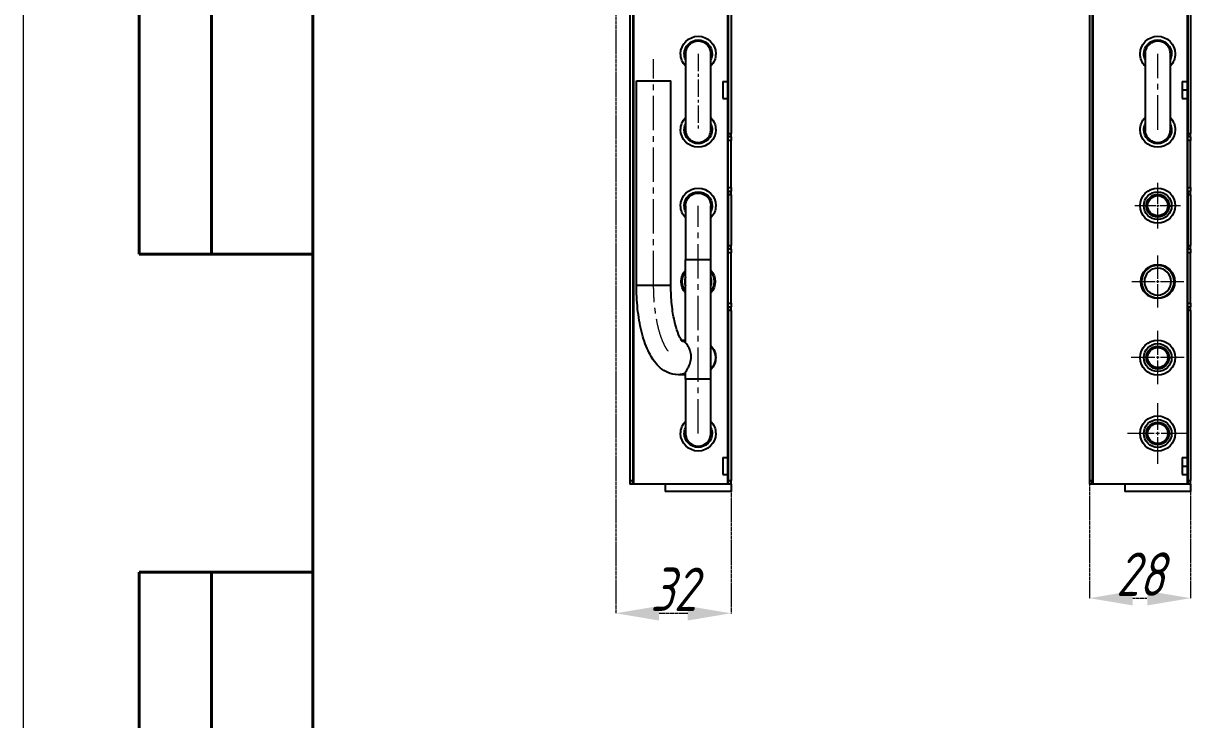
# Model space of a CAD drawing. Header units: millimetres. Extents: x 937859 to 970574, y 987894 to 996517.
# Drawn here: x 942472.9 to 942795.5, y 993069 to 993261.5 of the extents above; entities that cross this region are included whole.
import ezdxf

# ---------------------------------------------------------------- set-up
doc = ezdxf.new("R2010")
doc.units = ezdxf.units.MM
doc.header["$LTSCALE"] = 0.5
doc.linetypes.add('CENTER', pattern=[0.6, 0.375, -0.075, 0.075, -0.075])
doc.linetypes.add('CENTER2', pattern=[28.575, 19.05, -3.175, 3.175, -3.175])
doc.layers.add('MD_Visible', color=7, linetype='Continuous', lineweight=25)
doc.layers.add('MD_Visible Narrow', color=7, linetype='Continuous', lineweight=25)
doc.styles.add('SSBKN010703MD', font='GOST_A.TTF', dxfattribs={"width": 0.955, "oblique": 15, "height": 12})
doc.dimstyles.new('SSBKN010703MD', dxfattribs={"dimtxt": 12, "dimasz": 12, "dimexe": 0.1, "dimexo": 0, "dimtad": 1, "dimtxsty": 'SSBKN010703MD', "dimcen": 2.5, "dimadec": 0, "dimazin": 0, "dimtfac": 1, "dimtmove": 0, "dimatfit": 3, "dimfxl": 1, "dimlwd": 9, "dimlwe": 9, "dimarcsym": 0})

# ---------------------------------------------------------------- blocks, each defined once
blk = doc.blocks.new('*U354')
at = {"color": 0, "linetype": 'CENTER2', "lineweight": 5, "transparency": 16777216}
for p, q in [((0, 0.558), (0, 6.29)), ((-6.29, 0), (-0.558, 0)), ((0.558, 0), (6.29, 0)), ((0, -6.29), (0, -0.558))]:
    blk.add_line(p, q, dxfattribs=at)
at = {"color": 0, "linetype": 'Continuous', "lineweight": 5, "transparency": 16777216}
for p, q in [((-0.279, 0), (0.279, 0)), ((0, -0.279), (0, 0.279))]:
    blk.add_line(p, q, dxfattribs=at)
blk = doc.blocks.new('*U355')
at = {"color": 0, "linetype": 'CENTER2', "lineweight": 5, "transparency": 16777216}
for p, q in [((0, 0.74), (0, 7.2)), ((-7.2, 0), (-0.74, 0)), ((0.74, 0), (7.2, 0)), ((0, -7.2), (0, -0.74))]:
    blk.add_line(p, q, dxfattribs=at)
at = {"color": 0, "linetype": 'Continuous', "lineweight": 5, "transparency": 16777216}
for p, q in [((-0.37, 0), (0.37, 0)), ((0, -0.37), (0, 0.37))]:
    blk.add_line(p, q, dxfattribs=at)
blk = doc.blocks.new('*U356')
at = {"color": 0, "linetype": 'CENTER2', "lineweight": 5, "transparency": 16777216}
for p, q in [((0, 0.77), (0, 7.35)), ((-7.35, 0), (-0.77, 0)), ((0.77, 0), (7.35, 0)), ((0, -7.35), (0, -0.77))]:
    blk.add_line(p, q, dxfattribs=at)
at = {"color": 0, "linetype": 'Continuous', "lineweight": 5, "transparency": 16777216}
for p, q in [((-0.38, 0), (0.38, 0)), ((0, -0.38), (0, 0.38))]:
    blk.add_line(p, q, dxfattribs=at)
blk = doc.blocks.new('*U357')
at = {"color": 0, "linetype": 'CENTER2', "lineweight": 5, "transparency": 16777216}
for p, q in [((0, 0.97), (0, 8.35)), ((-8.35, 0), (-0.97, 0)), ((0.97, 0), (8.35, 0)), ((0, -8.35), (0, -0.97))]:
    blk.add_line(p, q, dxfattribs=at)
at = {"color": 0, "linetype": 'Continuous', "lineweight": 5, "transparency": 16777216}
for p, q in [((-0.485, 0), (0.485, 0)), ((0, -0.485), (0, 0.485))]:
    blk.add_line(p, q, dxfattribs=at)
blk = doc.blocks.new('*D507')
at = {"color": 0, "linetype": 'CENTER', "lineweight": 9, "ltscale": 0.5, "transparency": 16777216}
for p, q in [((942767.53, 993134.11), (942767.53, 993102.47)), ((942795.53, 993134.11), (942795.53, 993102.47)), ((942779.53, 993102.57), (942783.53, 993102.57))]:
    blk.add_line(p, q, dxfattribs=at)
at = {"color": 0, "linetype": 'CENTER', "lineweight": 5, "ltscale": 0.5, "transparency": 16777216}
for points in [[(942779.53, 993104.57), (942779.53, 993100.57), (942767.53, 993102.57)], [(942783.53, 993104.57), (942783.53, 993100.57), (942795.53, 993102.57)]]:
    blk.add_solid(points, dxfattribs=at)
at = {"layer": 'Defpoints', "color": 0, "linetype": 'CENTER', "lineweight": 5, "ltscale": 0.5, "transparency": 16777216}
for p in [(942767.53, 993134.11), (942795.53, 993134.11), (942795.53, 993102.57)]:
    blk.add_point(p, dxfattribs=at)
at = {"color": 0, "linetype": 'CENTER', "lineweight": 5, "ltscale": 0.5, "transparency": 16777216, "insert": (942781.53, 993109.2), "char_height": 12, "attachment_point": 5, "style": 'SSBKN010703MD'}
blk.add_mtext('28', dxfattribs=at)
blk = doc.blocks.new('*D508')
at = {"color": 0, "linetype": 'CENTER', "lineweight": 9, "ltscale": 0.5, "transparency": 16777216}
for p, q in [((942636.62, 993350.48), (942636.62, 993098.29)), ((942668.51, 993348.65), (942668.51, 993098.29)), ((942648.62, 993098.39), (942656.51, 993098.39))]:
    blk.add_line(p, q, dxfattribs=at)
at = {"color": 0, "linetype": 'CENTER', "lineweight": 5, "ltscale": 0.5, "transparency": 16777216}
for points in [[(942648.62, 993100.39), (942648.62, 993096.39), (942636.62, 993098.39)], [(942656.51, 993100.39), (942656.51, 993096.39), (942668.51, 993098.39)]]:
    blk.add_solid(points, dxfattribs=at)
at = {"layer": 'Defpoints', "color": 0, "linetype": 'CENTER', "lineweight": 5, "ltscale": 0.5, "transparency": 16777216}
for p in [(942636.62, 993350.48), (942668.51, 993348.65), (942668.51, 993098.39)]:
    blk.add_point(p, dxfattribs=at)
at = {"color": 0, "linetype": 'CENTER', "lineweight": 5, "ltscale": 0.5, "transparency": 16777216, "insert": (942652.56, 993105.02), "char_height": 12, "attachment_point": 5, "style": 'SSBKN010703MD'}
blk.add_mtext('32', dxfattribs=at)

msp = doc.modelspace()

# ---------------------------------------------------------------- linework, layer by layer
at = {"lineweight": 9}
msp.add_line((942472.879, 992509.727), (942472.879, 993697.727), dxfattribs=at)
at = {"color": 0, "lineweight": 40}
for p, q in [((942504.879, 993197.727), (942504.879, 993677.727)), ((942524.879, 993197.727), (942524.879, 993677.727)), ((942552.879, 992529.727), (942552.879, 993677.727)), ((942552.879, 993197.727), (942504.879, 993197.727)), ((942504.879, 992529.727), (942504.879, 993109.727)), ((942552.879, 993109.727), (942504.879, 993109.727)), ((942524.879, 992529.727), (942524.879, 993109.727))]:
    msp.add_line(p, q, dxfattribs=at)
at = {"lineweight": 40}
msp.add_line((942552.879, 992529.727), (942552.879, 993677.727), dxfattribs=at)
at = {"linetype": 'CENTER2', "lineweight": 5, "ltscale": 0.5}
msp.add_line((942659.407, 993253.111), (942659.407, 993232.111), dxfattribs=at)
at = {"layer": 'MD_Visible', "extrusion": (0, 1, 0)}
for p, q in [((942667.707, 993530.111), (942667.707, 993231.111)), ((942668.507, 993530.111), (942668.507, 993231.111)), ((942767.527, 993530.111), (942767.527, 993135.111)), ((942768.327, 993530.111), (942768.327, 993135.111)), ((942794.727, 993530.111), (942794.727, 993231.111)), ((942795.527, 993530.111), (942795.527, 993231.111)), ((942640.507, 993306.36), (942640.507, 993135.111)), ((942641.307, 993304.645), (942641.307, 993135.111)), ((942655.907, 993253.11), (942655.907, 993232.112)), ((942662.907, 993232.112), (942662.907, 993253.11)), ((942782.927, 993253.11), (942782.927, 993232.112)), ((942789.927, 993232.112), (942789.927, 993253.11)), ((942642.334, 993245.611), (942651.854, 993245.611)), ((942642.334, 993189.111), (942642.334, 993245.611)), ((942651.854, 993189.111), (942651.854, 993245.611)), ((942666.207, 993245.461), (942666.207, 993243.111)), ((942666.207, 993245.461), (942667.507, 993245.461)), ((942666.207, 993243.111), (942666.207, 993240.761)), ((942793.227, 993245.461), (942793.227, 993243.111)), ((942793.227, 993245.461), (942794.527, 993245.461)), ((942793.227, 993243.111), (942793.227, 993240.761)), ((942666.207, 993240.761), (942667.507, 993240.761)), ((942793.227, 993240.761), (942794.527, 993240.761)), ((942667.707, 993231.111), (942667.707, 993230.111)), ((942667.707, 993229.111), (942667.707, 993230.111)), ((942668.507, 993230.111), (942667.707, 993230.111)), ((942668.507, 993230.111), (942668.507, 993231.111)), ((942668.507, 993230.111), (942668.507, 993229.111)), ((942794.727, 993231.111), (942794.727, 993230.111)), ((942794.727, 993229.111), (942794.727, 993230.111)), ((942795.527, 993230.111), (942794.727, 993230.111)), ((942795.527, 993230.111), (942795.527, 993231.111)), ((942795.527, 993230.111), (942795.527, 993229.111)), ((942667.707, 993216.111), (942667.707, 993229.111)), ((942668.507, 993216.111), (942668.507, 993229.111)), ((942794.727, 993216.111), (942794.727, 993229.111)), ((942795.527, 993216.111), (942795.527, 993229.111)), ((942667.707, 993215.111), (942667.707, 993216.111)), ((942667.707, 993215.111), (942667.707, 993214.111)), ((942667.707, 993215.111), (942668.507, 993215.111)), ((942667.707, 993214.111), (942667.707, 993200.111)), ((942668.507, 993216.111), (942668.507, 993215.111)), ((942668.507, 993214.111), (942668.507, 993215.111)), ((942668.507, 993214.111), (942668.507, 993200.111)), ((942794.727, 993215.111), (942794.727, 993216.111)), ((942794.727, 993215.111), (942794.727, 993214.111)), ((942794.727, 993215.111), (942795.527, 993215.111)), ((942794.727, 993214.111), (942794.727, 993200.111)), ((942795.527, 993216.111), (942795.527, 993215.111)), ((942795.527, 993214.111), (942795.527, 993215.111)), ((942795.527, 993214.111), (942795.527, 993200.111)), ((942655.907, 993211.111), (942655.907, 993196.111)), ((942662.907, 993196.111), (942662.907, 993211.111)), ((942667.707, 993200.111), (942667.707, 993199.111)), ((942667.707, 993198.111), (942667.707, 993199.111)), ((942668.507, 993199.111), (942667.707, 993199.111)), ((942667.707, 993184.111), (942667.707, 993198.111)), ((942668.507, 993199.111), (942668.507, 993200.111)), ((942668.507, 993199.111), (942668.507, 993198.111)), ((942668.507, 993184.111), (942668.507, 993198.111)), ((942794.727, 993200.111), (942794.727, 993199.111)), ((942794.727, 993198.111), (942794.727, 993199.111)), ((942795.527, 993199.111), (942794.727, 993199.111)), ((942794.727, 993184.111), (942794.727, 993198.111)), ((942795.527, 993199.111), (942795.527, 993200.111)), ((942795.527, 993199.111), (942795.527, 993198.111)), ((942795.527, 993184.111), (942795.527, 993198.111)), ((942655.907, 993173.281), (942655.907, 993196.111)), ((942662.907, 993163.111), (942662.907, 993196.111)), ((942667.707, 993183.111), (942667.707, 993184.111)), ((942667.707, 993183.111), (942667.707, 993182.111)), ((942667.707, 993183.111), (942668.507, 993183.111)), ((942667.707, 993182.111), (942667.707, 993135.111)), ((942668.507, 993184.111), (942668.507, 993183.111)), ((942668.507, 993182.111), (942668.507, 993183.111)), ((942668.507, 993182.111), (942668.507, 993135.111)), ((942794.727, 993183.111), (942794.727, 993184.111)), ((942794.727, 993183.111), (942794.727, 993182.111)), ((942794.727, 993183.111), (942795.527, 993183.111)), ((942794.727, 993182.111), (942794.727, 993135.111)), ((942795.527, 993184.111), (942795.527, 993183.111)), ((942795.527, 993182.111), (942795.527, 993183.111)), ((942795.527, 993182.111), (942795.527, 993135.111)), ((942655.907, 993173.871), (942654.831, 993173.871)), ((942655.907, 993164.351), (942653.934, 993164.351)), ((942655.907, 993163.111), (942655.907, 993164.959)), ((942655.907, 993163.111), (942655.907, 993148.111)), ((942662.907, 993148.111), (942662.907, 993163.111)), ((942666.207, 993141.461), (942666.207, 993139.111)), ((942666.207, 993141.461), (942667.507, 993141.461)), ((942793.227, 993141.461), (942793.227, 993139.111)), ((942793.227, 993141.461), (942794.527, 993141.461)), ((942666.207, 993139.111), (942666.207, 993136.761)), ((942666.207, 993136.761), (942667.507, 993136.761)), ((942793.227, 993139.111), (942793.227, 993136.761)), ((942793.227, 993136.761), (942794.527, 993136.761)), ((942640.507, 993135.111), (942640.507, 993134.111)), ((942641.307, 993134.111), (942640.507, 993134.111)), ((942641.307, 993134.111), (942641.307, 993135.111)), ((942641.507, 993134.111), (942641.307, 993134.111)), ((942667.507, 993134.111), (942641.507, 993134.111)), ((942650.307, 993134.111), (942650.307, 993132.111)), ((942667.707, 993134.111), (942667.507, 993134.111)), ((942667.707, 993135.111), (942667.707, 993134.111)), ((942668.507, 993134.111), (942667.707, 993134.111)), ((942668.507, 993134.111), (942668.507, 993135.111)), ((942668.507, 993134.111), (942668.507, 993132.111)), ((942767.527, 993135.111), (942767.527, 993134.111)), ((942768.327, 993134.111), (942767.527, 993134.111)), ((942768.327, 993134.111), (942768.327, 993135.111)), ((942768.527, 993134.111), (942768.327, 993134.111)), ((942794.527, 993134.111), (942768.527, 993134.111)), ((942777.327, 993134.111), (942777.327, 993132.111)), ((942794.727, 993134.111), (942794.527, 993134.111)), ((942794.727, 993135.111), (942794.727, 993134.111)), ((942795.527, 993134.111), (942794.727, 993134.111)), ((942795.527, 993134.111), (942795.527, 993135.111)), ((942795.527, 993134.111), (942795.527, 993132.111)), ((942668.507, 993132.111), (942650.307, 993132.111)), ((942795.527, 993132.111), (942777.327, 993132.111))]:
    msp.add_line(p, q, dxfattribs=at)
at = {"layer": 'MD_Visible', "linetype": 'CENTER2', "lineweight": 0, "extrusion": (0, 1, 0)}
msp.add_line((942786.427, 993232.112), (942786.427, 993253.11), dxfattribs=at)
at = {"layer": 'MD_Visible', "linetype": 'CENTER2', "lineweight": 5, "extrusion": (0, 1, 0)}
for p, q in [((942647.094, 993189.111), (942647.094, 993251.66)), ((942659.407, 993148.111), (942659.407, 993211.111))]:
    msp.add_line(p, q, dxfattribs=at)
at = {"layer": 'MD_Visible', "extrusion": (-2.39831e-16, 5.38682e-42, -1)}
for centre, radius, start, end in [((-942659.407, 993253.111), 4.85, 0, 180), ((-942659.407, 993253.111), 3.846, 0, 180), ((-942659.407, 993253.111), 4.85, 316.19083, 0), ((-942659.407, 993253.111), 3.846, 335.51338, 0), ((-942659.407, 993253.111), 3.846, 180, 204.48662), ((-942659.407, 993253.111), 4.85, 180, 223.80917), ((-942659.407, 993232.111), 4.85, 0, 43.80917), ((-942659.407, 993232.111), 3.846, 0, 24.48662), ((-942659.407, 993232.111), 4.85, 136.19083, 180), ((-942659.407, 993232.111), 3.846, 155.51338, 180), ((-942659.407, 993232.111), 4.85, 180, 0), ((-942659.407, 993232.111), 3.846, 180, 0), ((-942659.407, 993211.111), 4.85, 0, 180), ((-942659.407, 993211.111), 3.846, 0, 180), ((-942659.407, 993211.111), 4.85, 316.19083, 0), ((-942659.407, 993211.111), 3.846, 335.51338, 0), ((-942659.407, 993211.111), 3.846, 180, 204.48662), ((-942659.407, 993211.111), 4.85, 180, 223.80917), ((-942659.407, 993169.111), 4.85, 136.19083, 180), ((-942659.407, 993169.111), 4.85, 180, 223.80917), ((-942659.407, 993148.111), 4.85, 0, 43.80917), ((-942659.407, 993148.111), 3.846, 0, 24.48662), ((-942659.407, 993148.111), 4.85, 136.19083, 180), ((-942659.407, 993148.111), 3.846, 155.51338, 180), ((-942659.407, 993148.111), 4.85, 180, 0), ((-942659.407, 993148.111), 3.846, 180, 0)]:
    msp.add_arc(centre, radius, start, end, dxfattribs=at)
at = {"layer": 'MD_Visible', "extrusion": (-2.27384e-16, 5.38727e-42, -1)}
for centre, radius, start, end in [((-942786.427, 993253.111), 4.85, 0, 180), ((-942786.427, 993253.111), 3.846, 0, 180), ((-942786.427, 993253.111), 4.85, 316.19083, 0), ((-942786.427, 993253.111), 3.846, 335.51338, 0), ((-942786.427, 993253.111), 3.846, 180, 204.48662), ((-942786.427, 993253.111), 4.85, 180, 223.80917), ((-942786.427, 993232.111), 4.85, 0, 43.80917), ((-942786.427, 993232.111), 3.846, 0, 24.48662), ((-942786.427, 993232.111), 4.85, 136.19083, 180), ((-942786.427, 993232.111), 3.846, 155.51338, 180), ((-942786.427, 993232.111), 4.85, 180, 0), ((-942786.427, 993232.111), 3.846, 180, 0), ((-942786.427, 993211.111), 4.85, 0, 180), ((-942786.427, 993211.111), 3.846, 0, 180), ((-942786.427, 993211.111), 3.14, 0, 180), ((-942786.427, 993211.111), 2.79, 0, 180), ((-942786.427, 993211.111), 4.85, 180, 0), ((-942786.427, 993211.111), 3.846, 180, 0), ((-942786.427, 993211.111), 3.14, 180, 0), ((-942786.427, 993211.111), 2.79, 180, 0), ((-942786.427, 993169.111), 4.85, 0, 180), ((-942786.427, 993169.111), 3.846, 0, 180), ((-942786.427, 993169.111), 3.14, 0, 180), ((-942786.427, 993169.111), 2.79, 0, 180), ((-942786.427, 993169.111), 4.85, 180, 0), ((-942786.427, 993169.111), 3.846, 180, 0), ((-942786.427, 993169.111), 3.14, 180, 0), ((-942786.427, 993169.111), 2.79, 180, 0), ((-942786.427, 993148.111), 4.85, 0, 180), ((-942786.427, 993148.111), 3.846, 0, 180), ((-942786.427, 993148.111), 3.14, 0, 180), ((-942786.427, 993148.111), 2.79, 0, 180), ((-942786.427, 993148.111), 4.85, 180, 0), ((-942786.427, 993148.111), 3.846, 180, 0), ((-942786.427, 993148.111), 3.14, 180, 0), ((-942786.427, 993148.111), 2.79, 180, 0)]:
    msp.add_arc(centre, radius, start, end, dxfattribs=at)
at = {"layer": 'MD_Visible', "extrusion": (-2.39831e-16, 9.30614e-107, -1)}
for centre, start, end in [((-942667.507, 993245.661), 180, 270), ((-942667.507, 993240.561), 90, 180), ((-942667.507, 993141.661), 180, 270), ((-942667.507, 993136.561), 90, 180)]:
    msp.add_arc(centre, 0.2, start, end, dxfattribs=at)
at = {"layer": 'MD_Visible', "extrusion": (-2.27384e-16, 9.30692e-107, -1)}
for centre, start, end in [((-942794.527, 993245.661), 180, 270), ((-942794.527, 993240.561), 90, 180), ((-942794.527, 993141.661), 180, 270), ((-942794.527, 993136.561), 90, 180)]:
    msp.add_arc(centre, 0.2, start, end, dxfattribs=at)
at = {"layer": 'MD_Visible', "extrusion": (-2.39831e-16, 0, -1)}
for centre, radius, start, end in [((-942659.407, 993211.111), 3.5, 0, 180), ((-942659.407, 993169.111), 4.76, 137.33207, 222.66793)]:
    msp.add_arc(centre, radius, start, end, dxfattribs=at)
at = {"layer": 'MD_Visible'}
for centre, radius, start, end in [((942786.427, 993190.111), 4.5, 90, 270), ((942786.427, 993190.111), 4.5, 270, 90), ((942659.407, 993190.111), 4.5, 141.05756, 218.94244), ((942659.407, 993190.111), 3.7, 161.07536, 198.92464), ((942659.407, 993190.111), 4.5, 321.05756, 38.94244), ((942659.407, 993190.111), 3.7, 341.07536, 18.92464), ((942786.427, 993190.111), 3.7, 90, 270), ((942786.427, 993190.111), 3.7, 270, 90), ((942659.407, 993148.111), 3.5, 180, 0)]:
    msp.add_arc(centre, radius, start, end, dxfattribs=at)
for points, knots in [([(942653.934, 993164.351), (942652.913, 993164.351), (942651.903, 993164.584), (942650.003, 993165.41), (942649.159, 993166.037), (942647.328, 993167.819), (942646.517, 993169.075), (942645.041, 993172.019), (942644.423, 993173.76), (942643.417, 993177.567), (942643.034, 993179.63), (942642.505, 993183.95), (942642.36, 993186.205), (942642.335, 993188.683), (942642.334, 993188.897), (942642.334, 993189.111)], [3.1415927, 3.1415927, 3.1415927, 3.1415927, 3.2892332, 3.2892332, 3.4629873, 3.4629873, 3.7402218, 3.7402218, 4.0543811, 4.0543811, 4.3685403, 4.3685403, 4.6826996, 4.6826996, 4.712389, 4.712389, 4.712389, 4.712389]), ([(942654.917, 993173.755), (942654.864, 993173.823), (942654.803, 993173.909), (942654.521, 993174.344), (942654.251, 993174.849), (942653.663, 993176.266), (942653.343, 993177.234), (942652.742, 993179.594), (942652.47, 993181.024), (942652.055, 993184.186), (942651.919, 993185.931), (942651.86, 993188.169), (942651.854, 993188.64), (942651.854, 993189.111)], [3.5648015, 3.5648015, 3.5648015, 3.5648015, 3.6270098, 3.6270098, 3.8302641, 3.8302641, 4.0725551, 4.0725551, 4.3455002, 4.3455002, 4.6355313, 4.6355313, 4.712389, 4.712389, 4.712389, 4.712389])]:
    msp.add_open_spline(points, degree=3, knots=knots, dxfattribs=at)
at = {"layer": 'MD_Visible', "linetype": 'CENTER2', "lineweight": 5}
msp.add_open_spline([(942651.135, 993170.864), (942651.051, 993170.973), (942650.965, 993171.092), (942650.807, 993171.323), (942650.734, 993171.433), (942650.599, 993171.648), (942650.534, 993171.756), (942650.341, 993172.088), (942650.217, 993172.319), (942649.96, 993172.828), (942649.828, 993173.108), (942649.57, 993173.704), (942649.445, 993174.015), (942649.205, 993174.656), (942649.089, 993174.987), (942648.627, 993176.407), (942648.316, 993177.608), (942647.841, 993179.944), (942647.659, 993181.06), (942647.368, 993183.373), (942647.26, 993184.566), (942647.126, 993186.879), (942647.094, 993187.995), (942647.094, 993189.111)], degree=3, knots=[3.5648015, 3.5648015, 3.5648015, 3.5648015, 3.6062549, 3.6062549, 3.6392107, 3.6392107, 3.6721664, 3.6721664, 3.7380779, 3.7380779, 3.8096163, 3.8096163, 3.8809703, 3.8809703, 3.9523244, 3.9523244, 4.1758088, 4.1758088, 4.3604395, 4.3604395, 4.5450702, 4.5450702, 4.712389, 4.712389, 4.712389, 4.712389], dxfattribs=at)
at = {"layer": 'MD_Visible Narrow', "extrusion": (0, 1, 0)}
for p, q in [((942667.507, 993492.761), (942667.507, 993245.461)), ((942794.527, 993492.761), (942794.527, 993245.461)), ((942768.527, 993450.261), (942768.527, 993134.111)), ((942641.507, 993304.216), (942641.507, 993134.111)), ((942655.907, 993253.111), (942655.561, 993253.111)), ((942662.907, 993253.111), (942663.253, 993253.111)), ((942782.927, 993253.111), (942782.581, 993253.111)), ((942789.927, 993253.111), (942790.273, 993253.111)), ((942667.507, 993245.461), (942667.507, 993243.111)), ((942667.507, 993243.111), (942667.507, 993240.761)), ((942793.227, 993243.111), (942794.527, 993243.111)), ((942794.527, 993245.461), (942794.527, 993243.111)), ((942794.727, 993243.111), (942794.527, 993243.111)), ((942794.527, 993243.111), (942794.527, 993240.761)), ((942667.507, 993240.761), (942667.507, 993141.461)), ((942794.527, 993240.761), (942794.527, 993141.461)), ((942655.907, 993232.111), (942655.561, 993232.111)), ((942662.907, 993232.111), (942663.253, 993232.111)), ((942667.707, 993231.111), (942668.507, 993231.111)), ((942782.927, 993232.111), (942782.581, 993232.111)), ((942789.927, 993232.111), (942790.273, 993232.111)), ((942794.727, 993231.111), (942795.527, 993231.111)), ((942668.507, 993229.111), (942667.707, 993229.111)), ((942795.527, 993229.111), (942794.727, 993229.111)), ((942667.707, 993216.111), (942668.507, 993216.111)), ((942668.507, 993214.111), (942667.707, 993214.111)), ((942794.727, 993216.111), (942795.527, 993216.111)), ((942795.527, 993214.111), (942794.727, 993214.111)), ((942655.907, 993211.111), (942655.561, 993211.111)), ((942662.907, 993211.111), (942663.253, 993211.111)), ((942783.287, 993211.111), (942782.581, 993211.111)), ((942783.637, 993211.111), (942783.287, 993211.111)), ((942789.217, 993211.111), (942789.567, 993211.111)), ((942789.567, 993211.111), (942790.273, 993211.111)), ((942667.707, 993200.111), (942668.507, 993200.111)), ((942668.507, 993198.111), (942667.707, 993198.111)), ((942794.727, 993200.111), (942795.527, 993200.111)), ((942795.527, 993198.111), (942794.727, 993198.111)), ((942662.907, 993196.111), (942655.907, 993196.111)), ((942786.427, 993194.811), (942786.427, 993194.611)), ((942642.334, 993189.111), (942651.854, 993189.111)), ((942786.427, 993185.411), (942786.427, 993185.611)), ((942667.707, 993184.111), (942668.507, 993184.111)), ((942668.507, 993182.111), (942667.707, 993182.111)), ((942794.727, 993184.111), (942795.527, 993184.111)), ((942795.527, 993182.111), (942794.727, 993182.111)), ((942783.287, 993169.111), (942782.581, 993169.111)), ((942783.637, 993169.111), (942783.287, 993169.111)), ((942789.217, 993169.111), (942789.567, 993169.111)), ((942789.567, 993169.111), (942790.273, 993169.111)), ((942662.907, 993163.111), (942655.907, 993163.111)), ((942655.907, 993148.111), (942655.561, 993148.111)), ((942662.907, 993148.111), (942663.253, 993148.111)), ((942783.287, 993148.111), (942782.581, 993148.111)), ((942783.637, 993148.111), (942783.287, 993148.111)), ((942789.217, 993148.111), (942789.567, 993148.111)), ((942789.567, 993148.111), (942790.273, 993148.111)), ((942667.507, 993141.461), (942667.507, 993139.111)), ((942794.527, 993141.461), (942794.527, 993139.111)), ((942667.507, 993139.111), (942667.507, 993136.761)), ((942667.507, 993136.761), (942667.507, 993134.111)), ((942793.227, 993139.111), (942794.527, 993139.111)), ((942794.727, 993139.111), (942794.527, 993139.111)), ((942794.527, 993139.111), (942794.527, 993136.761)), ((942794.527, 993136.761), (942794.527, 993134.111)), ((942640.507, 993135.111), (942641.307, 993135.111)), ((942667.707, 993135.111), (942668.507, 993135.111)), ((942767.527, 993135.111), (942768.327, 993135.111)), ((942794.727, 993135.111), (942795.527, 993135.111))]:
    msp.add_line(p, q, dxfattribs=at)
at = {"layer": 'MD_Visible Narrow', "extrusion": (-2.27384e-16, 5.38435e-42, -1)}
for start, end in [(270, 90), (90, 270)]:
    msp.add_arc((-942786.427, 993190.111), 4.7, start, end, dxfattribs=at)
at = {"layer": 'MD_Visible Narrow', "extrusion": (-2.39831e-16, 5.3839e-42, -1)}
for start, end in [(318.13169, 41.86831), (138.13169, 221.86831)]:
    msp.add_arc((-942659.407, 993190.111), 4.7, start, end, dxfattribs=at)
at = {"layer": 'MD_Visible Narrow', "extrusion": (-2.39831e-16, 4.23893e-44, -1)}
msp.add_ellipse((942653.934, 993169.111), major_axis=(0, 4.76), ratio=0.9396926, start_param=0.2210865, end_param=0.4566521, dxfattribs=at)
at = {"layer": 'MD_Visible Narrow', "extrusion": (-2.39831e-16, -3.66019e-42, -1)}
msp.add_ellipse((942653.934, 993169.111), major_axis=(0, 4.76), ratio=0.9396926, start_param=2.6849406, end_param=3.1415927, dxfattribs=at)
at = {"layer": 'MD_Visible Narrow'}
for points, knots in [([(942662.907, 993253.111), (942662.907, 993253.347), (942662.883, 993253.584), (942662.786, 993254.051), (942662.714, 993254.28), (942662.439, 993254.916), (942662.18, 993255.292), (942661.533, 993255.927), (942661.15, 993256.179), (942660.307, 993256.523), (942659.856, 993256.611), (942658.944, 993256.609), (942658.492, 993256.519), (942657.647, 993256.17), (942657.262, 993255.913), (942656.611, 993255.265), (942656.352, 993254.879), (942655.998, 993254.029), (942655.907, 993253.572), (942655.907, 993253.111)], [-1.1026485, -1.1026485, -1.1026485, -1.1026485, -1.0316139, -1.0316139, -0.9596053, -0.9596053, -0.823834, -0.823834, -0.6875888, -0.6875888, -0.5509588, -0.5509588, -0.4139622, -0.4139622, -0.2765229, -0.2765229, -0.1385178, -0.1385178, -0.0001131, -0.0001131, -0.0001131, -0.0001131]), ([(942789.927, 993253.111), (942789.927, 993253.347), (942789.903, 993253.584), (942789.807, 993254.051), (942789.734, 993254.28), (942789.459, 993254.916), (942789.201, 993255.292), (942788.553, 993255.927), (942788.17, 993256.179), (942787.328, 993256.523), (942786.877, 993256.611), (942785.965, 993256.609), (942785.512, 993256.519), (942784.667, 993256.17), (942784.282, 993255.913), (942783.632, 993255.265), (942783.373, 993254.879), (942783.019, 993254.029), (942782.927, 993253.572), (942782.927, 993253.111)], [-1.1026485, -1.1026485, -1.1026485, -1.1026485, -1.0316139, -1.0316139, -0.9596053, -0.9596053, -0.823834, -0.823834, -0.6875888, -0.6875888, -0.5509588, -0.5509588, -0.4139622, -0.4139622, -0.2765229, -0.2765229, -0.1385178, -0.1385178, -0.0001131, -0.0001131, -0.0001131, -0.0001131]), ([(942655.907, 993232.111), (942655.907, 993231.874), (942655.931, 993231.638), (942656.027, 993231.171), (942656.1, 993230.941), (942656.375, 993230.306), (942656.633, 993229.929), (942657.281, 993229.294), (942657.664, 993229.043), (942658.506, 993228.699), (942658.957, 993228.611), (942659.869, 993228.612), (942660.322, 993228.702), (942661.167, 993229.052), (942661.552, 993229.308), (942662.202, 993229.956), (942662.461, 993230.342), (942662.815, 993231.193), (942662.907, 993231.649), (942662.907, 993232.111)], [-1.1026485, -1.1026485, -1.1026485, -1.1026485, -1.0316139, -1.0316139, -0.9596053, -0.9596053, -0.823834, -0.823834, -0.6875888, -0.6875888, -0.5509588, -0.5509588, -0.4139622, -0.4139622, -0.2765229, -0.2765229, -0.1385178, -0.1385178, -0.0001131, -0.0001131, -0.0001131, -0.0001131]), ([(942782.927, 993232.111), (942782.927, 993231.874), (942782.951, 993231.638), (942783.048, 993231.171), (942783.12, 993230.941), (942783.395, 993230.306), (942783.654, 993229.929), (942784.301, 993229.294), (942784.684, 993229.043), (942785.527, 993228.699), (942785.978, 993228.611), (942786.89, 993228.612), (942787.342, 993228.702), (942788.187, 993229.052), (942788.572, 993229.308), (942789.223, 993229.956), (942789.482, 993230.342), (942789.836, 993231.193), (942789.927, 993231.649), (942789.927, 993232.111)], [-1.1026485, -1.1026485, -1.1026485, -1.1026485, -1.0316139, -1.0316139, -0.9596053, -0.9596053, -0.823834, -0.823834, -0.6875888, -0.6875888, -0.5509588, -0.5509588, -0.4139622, -0.4139622, -0.2765229, -0.2765229, -0.1385178, -0.1385178, -0.0001131, -0.0001131, -0.0001131, -0.0001131]), ([(942655.907, 993164.959), (942655.907, 993165), (942655.923, 993165.053), (942656.01, 993165.241), (942656.114, 993165.404), (942656.312, 993165.722), (942656.386, 993165.841), (942656.621, 993166.239), (942656.786, 993166.545), (942657.131, 993167.342), (942657.299, 993167.866), (942657.475, 993169.022), (942657.474, 993169.624), (942657.302, 993170.692), (942657.164, 993171.139), (942656.862, 993171.844), (942656.705, 993172.127), (942656.406, 993172.586), (942656.271, 993172.76), (942656.051, 993173.035), (942655.971, 993173.131), (942655.915, 993173.233), (942655.907, 993173.259), (942655.907, 993173.281)], [-1.5927022, -1.5927022, -1.5927022, -1.5927022, -1.5339226, -1.5339226, -1.4248429, -1.4248429, -1.3680759, -1.3680759, -1.2509042, -1.2509042, -1.0932086, -1.0932086, -0.9332883, -0.9332883, -0.7983411, -0.7983411, -0.6889407, -0.6889407, -0.5909595, -0.5909595, -0.4936761, -0.4936761, -0.4504182, -0.4504182, -0.4504182, -0.4504182])]:
    msp.add_open_spline(points, degree=3, knots=knots, dxfattribs=at)
for points in [[(942655.907, 993253.111), (942655.907, 993253.11), (942655.907, 993253.11), (942655.907, 993253.11)], [(942662.907, 993253.11), (942662.907, 993253.11), (942662.907, 993253.11), (942662.907, 993253.111)], [(942782.927, 993253.111), (942782.927, 993253.11), (942782.927, 993253.11), (942782.927, 993253.11)], [(942789.927, 993253.11), (942789.927, 993253.11), (942789.927, 993253.11), (942789.927, 993253.111)], [(942655.907, 993232.112), (942655.907, 993232.111), (942655.907, 993232.111), (942655.907, 993232.111)], [(942662.907, 993232.111), (942662.907, 993232.111), (942662.907, 993232.111), (942662.907, 993232.112)], [(942782.927, 993232.112), (942782.927, 993232.111), (942782.927, 993232.111), (942782.927, 993232.111)], [(942789.927, 993232.111), (942789.927, 993232.111), (942789.927, 993232.111), (942789.927, 993232.112)]]:
    msp.add_open_spline(points, degree=3, dxfattribs=at)

# ---------------------------------------------------------------- block references
at = {"linetype": 'CENTER2', "lineweight": 5, "extrusion": (-2.27384e-16, 1.39233e-32, -1)}
for name, p in [('*U354', (-942786.427, 993211.111)), ('*U356', (-942786.427, 993169.111)), ('*U357', (-942786.427, 993148.111))]:
    msp.add_blockref(name, p, dxfattribs=at)
at = {"linetype": 'CENTER2', "lineweight": 5}
msp.add_blockref('*U355', (942786.427, 993190.111), dxfattribs=at)

# ---------------------------------------------------------------- dimensions: what is measured, and where the dimension line sits
at = {"linetype": 'CENTER', "lineweight": 5, "ltscale": 0.5}
dim = msp.add_linear_dim(base=(942668.507, 993098.395), p1=(942636.623, 993350.48), p2=(942668.507, 993348.649), text='32', dimstyle='SSBKN010703MD', dxfattribs=at)
dim.commit()
dim.dimension.update_dxf_attribs({"geometry": '*D508', "text_midpoint": (942652.565, 993105.024)})
dim = msp.add_linear_dim(base=(942795.527, 993102.57), p1=(942767.527, 993134.111), p2=(942795.527, 993134.111), dimstyle='SSBKN010703MD', dxfattribs=at)
dim.commit()
dim.dimension.update_dxf_attribs({"geometry": '*D507', "text_midpoint": (942781.527, 993109.199)})

doc.saveas('drawing.dxf')
